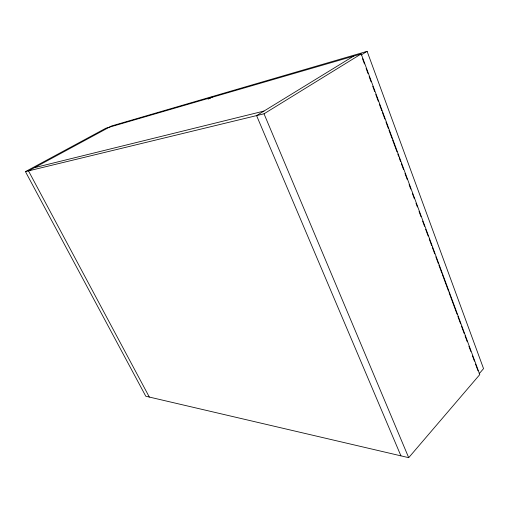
<?xml version="1.0" encoding="UTF-8"?>
<svg xmlns="http://www.w3.org/2000/svg" width="509" height="509" viewBox="0 0 509 509"><rect width="100%" height="100%" fill="white"/><g stroke="black" fill="none" stroke-linecap="round" stroke-linejoin="round"><path stroke-width="0.76" d="M408.702 457.667L479.777 374.579L361.193 53.922L105.942 128.185L25.45 171.628L145.784 396.231L408.702 457.667L264.025 113.8L25.45 171.628M479.115 373.803L483.55 368.631L367.116 51.333L213.526 96.195L209.161 98.67M361.161 55.01L367.116 51.333M264.025 113.8L361.193 53.922M353.526 56.155L256.581 115.607L400.927 455.848M208.047 99.166L213.036 96.341L111.554 125.977L28.498 170.89L149.328 397.065M34.453 167.671L263.98 111.07M362.542 58.732L364.469 63.949M366.124 68.416L368.052 73.633M369.159 76.611L371.086 81.822M372.741 86.295L374.669 91.505M375.769 94.483L378.251 101.189M379.351 104.167L381.833 110.873M382.386 112.362L384.868 119.068M385.968 122.045L388.45 128.752M388.997 130.24L392.032 138.429M392.579 139.924L396.988 151.841M397.815 154.074L398.642 156.308M399.196 157.796L400.57 161.525M401.397 163.758L403.605 169.713M404.986 173.442L407.187 179.397M409.115 184.614L410.769 189.081M412.424 193.547L414.351 198.764M416.006 203.231L417.386 206.959M419.041 211.426L420.968 216.643M422.623 221.11L424.551 226.32M425.651 229.304L428.133 236.004M429.233 238.988L431.715 245.688M432.268 247.177L434.75 253.883M435.85 256.86L438.332 263.567M438.879 265.055L441.914 273.25M442.461 274.739L448.524 291.123M449.078 292.618L457.069 314.212M457.896 316.452L460.651 323.896M461.478 326.135L464.233 333.58M465.061 335.813L467.268 341.774M468.923 346.241L470.85 351.458M472.505 355.925L474.433 361.142M475.533 364.12L478.015 370.826"/></g></svg>
